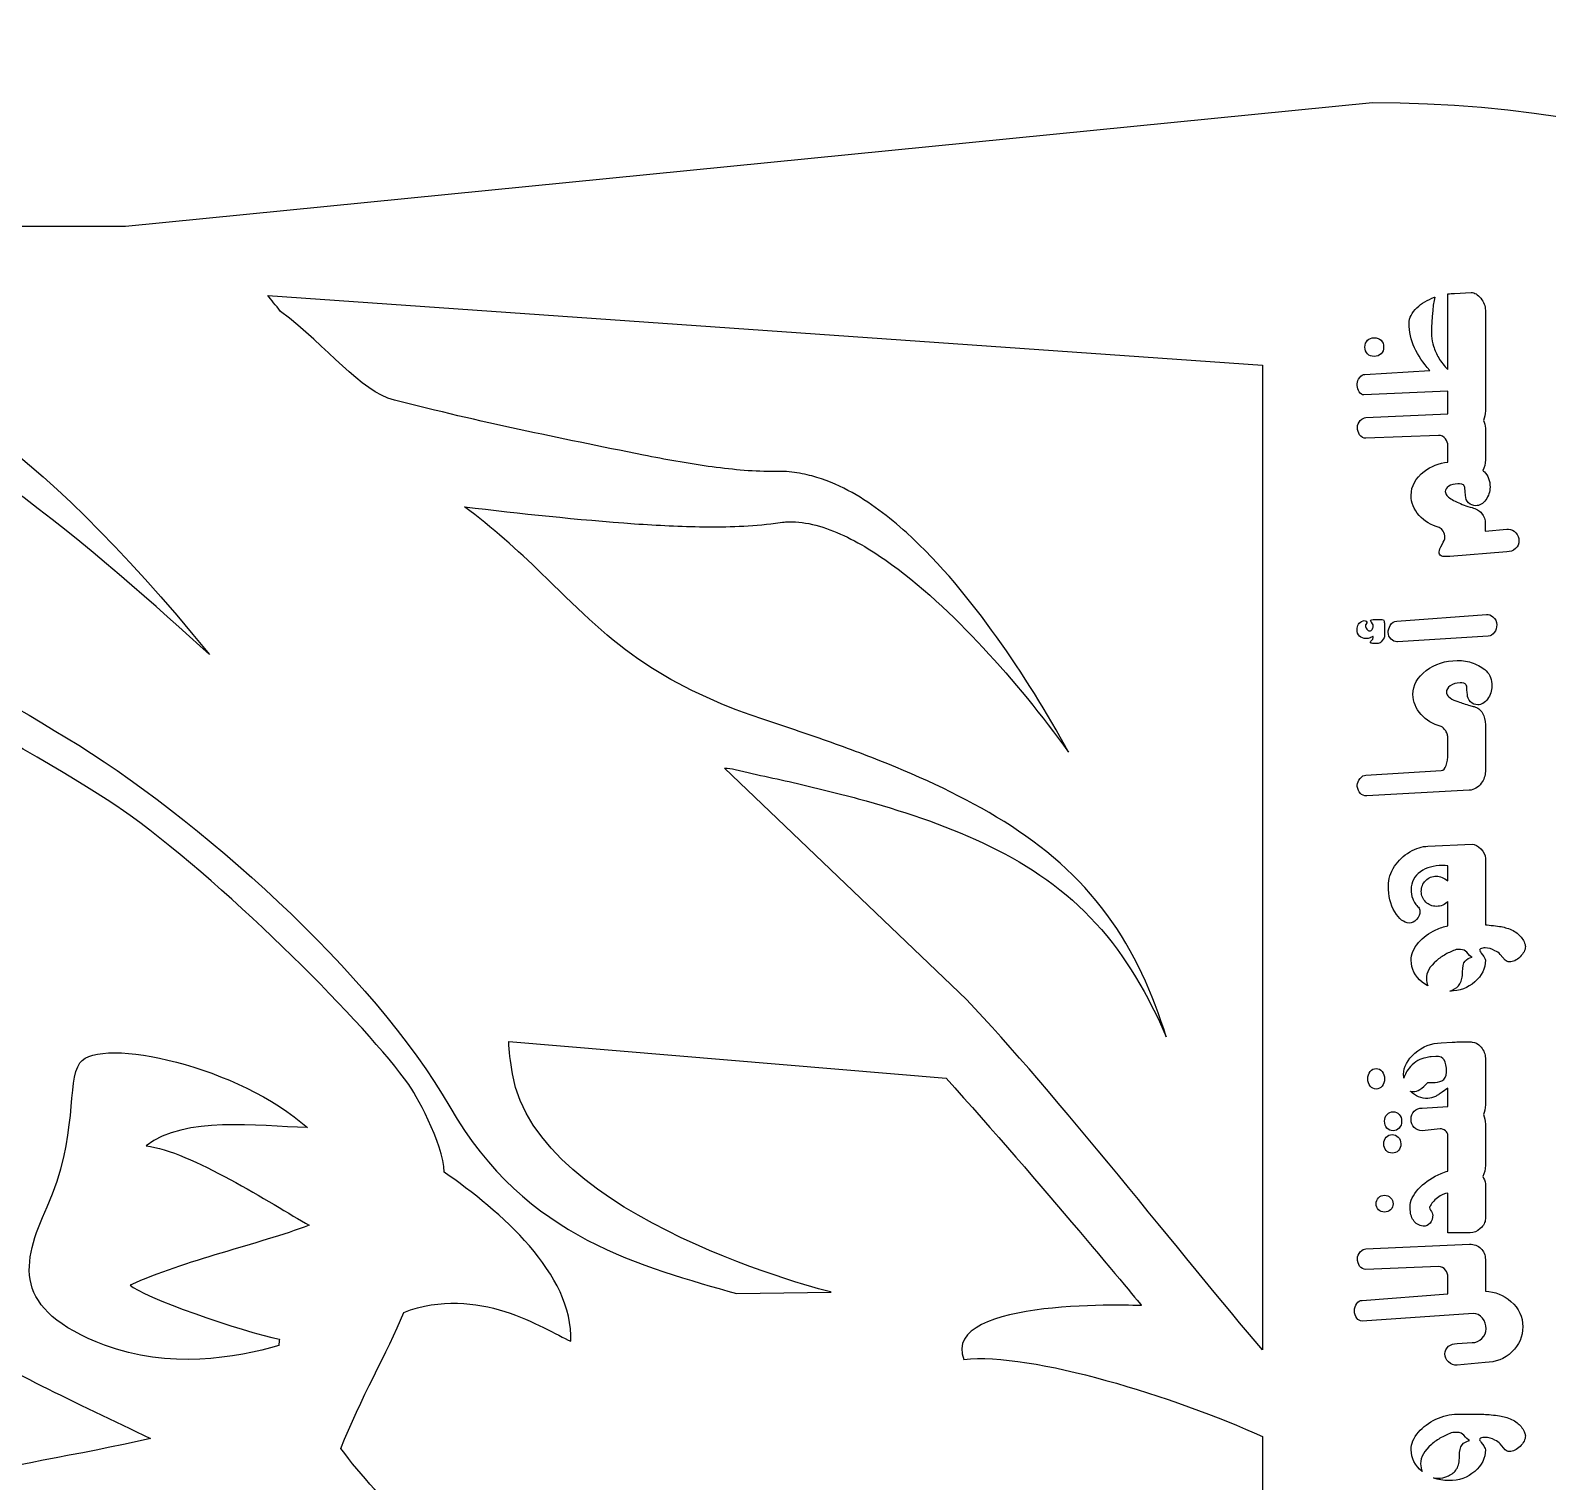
# Model space of a CAD drawing. Extents: x -11 to 3328, y 13 to 1701.
# Drawn here: x 1335 to 1662, y 1364.5 to 1677.2 of the extents above; entities that cross this region are included whole.
import ezdxf

# ---------------------------------------------------------------- set-up
doc = ezdxf.new("R2010")
doc.units = 0
doc.layers.add('H0107_Printing_Least_5', color=7, linetype='CONTINUOUS')

msp = doc.modelspace()

# ---------------------------------------------------------------- linework, layer by layer
at = {"layer": 'H0107_Printing_Least_5', "color": 1}
for points in [[(1624.245959, 1661.578458), (1624.245959, 1661.578458), (1355.476966, 1634.911459), (1080.814973, 1634.911459), (1090.869973, 1677.213458)], [(1386.167965, 1620.080459), (1600.54696, 1605.03846)], [(1640.460959, 1604.10246), (1640.460959, 1620.399459)], [(1641.896959, 1620.509459), (1645.511959, 1620.708459)], [(1648.548959, 1616.89446), (1648.548959, 1595.22346)], [(1636.929959, 1611.84446), (1636.929959, 1611.38146)], [(1600.54696, 1605.03846), (1600.54696, 1392.887465)], [(1622.602959, 1603.06246), (1636.565959, 1603.90446)], [(1620.951959, 1600.66946), (1620.951959, 1600.86746), (1620.951959, 1601.03346)], [(1622.818959, 1593.77146), (1640.460959, 1594.56846), (1640.460959, 1599.44846), (1622.374959, 1598.63946)], [(1638.412959, 1589.92546), (1622.818959, 1589.31446)], [(1648.548959, 1591.49346), (1648.548959, 1584.67746)], [(1640.460959, 1584.19046), (1640.460959, 1587.68046)], [(1496.808963, 1582.17446), (1495.618963, 1582.17646), (1494.663963, 1582.15846)], [(1643.468959, 1579.395461), (1642.991959, 1579.461461), (1642.579959, 1579.461461)], [(1495.577963, 1571.014461), (1497.063963, 1571.231461)], [(1648.532959, 1570.895461), (1648.532959, 1569.261461), (1653.187959, 1569.690461), (1653.368959, 1569.690461), (1653.533959, 1569.690461)], [(1653.187959, 1564.837461), (1640.857959, 1563.814461), (1640.428959, 1563.814461), (1639.998959, 1563.814461)], [(1622.189959, 1549.951461), (1622.437959, 1550.017461)], [(1624.731959, 1550.264461), (1626.332959, 1550.264461)], [(1629.436959, 1549.914461), (1648.763959, 1551.354461)], [(1623.014959, 1549.505461), (1622.816959, 1549.208461)], [(1624.252959, 1549.340461), (1623.988959, 1549.654461)], [(1626.827959, 1548.845461), (1626.827959, 1546.815461)], [(1623.844959, 1545.577461), (1624.140959, 1545.841461)], [(1625.408959, 1545.115461), (1624.285959, 1545.115461)], [(1624.384959, 1546.369461), (1624.384959, 1546.501461), (1624.318959, 1546.650461)], [(1649.176959, 1546.649461), (1629.633959, 1545.461461), (1629.501959, 1545.461461)], [(1643.885959, 1536.515462), (1643.460959, 1536.582462), (1643.102959, 1536.582462)], [(1644.670959, 1534.122462), (1644.636959, 1534.552462), (1644.571959, 1535.080462)], [(1648.548959, 1527.586462), (1648.548959, 1521.381462), (1648.548959, 1521.166462), (1648.548959, 1517.486462)], [(1640.460959, 1521.381462), (1640.460959, 1524.582462)], [(1536.715962, 1468.333463), (1484.547963, 1518.230462)], [(1622.816959, 1516.705462), (1639.008959, 1517.688462)], [(1620.951959, 1514.281462), (1620.951959, 1514.414462), (1620.951959, 1514.578462)], [(1645.082959, 1513.458462), (1623.014959, 1512.253462)], [(1636.176959, 1501.394462), (1645.710959, 1501.807462)], [(1648.548959, 1498.787463), (1648.548959, 1484.452463)], [(1640.460959, 1493.917463), (1640.460959, 1497.185463), (1639.881959, 1497.235463), (1639.319959, 1497.235463)], [(1640.460959, 1484.266463), (1640.460959, 1489.460463)], [(1643.171959, 1479.113463), (1642.772959, 1479.113463), (1642.281959, 1479.113463)], [(1652.791959, 1476.834463), (1651.751959, 1478.072463)], [(1438.053964, 1459.317464), (1532.334962, 1451.420464)], [(1639.017959, 1459.009464), (1641.413959, 1459.191464)], [(1643.809959, 1459.273464), (1644.057959, 1459.273464), (1644.289959, 1459.273464), (1644.470959, 1459.273464), (1645.098959, 1459.273464)], [(1637.849959, 1456.112464), (1636.885959, 1456.042464)], [(1648.548959, 1455.758464), (1648.548959, 1445.657464)], [(1634.935959, 1444.980464), (1640.460959, 1445.314464), (1640.460959, 1449.272464), (1639.270959, 1448.429464)], [(1636.171959, 1450.498464), (1636.707959, 1450.462464), (1637.170959, 1450.462464)], [(1638.806959, 1440.490464), (1634.936959, 1440.094464)], [(1640.460959, 1431.397464), (1640.460959, 1439.071464)], [(1648.548959, 1441.530464), (1648.548959, 1432.650464)], [(1645.297959, 1418.093465), (1640.460959, 1418.093465), (1640.460959, 1426.610464)], [(1648.548959, 1428.640464), (1648.548959, 1421.130464)], [(1632.340959, 1423.441464), (1632.340959, 1424.134464)], [(1622.818959, 1414.643465), (1645.099959, 1415.650465)], [(1638.412959, 1410.797465), (1622.818959, 1410.187465)], [(1648.548959, 1412.366465), (1648.548959, 1405.549465)], [(1621.991959, 1403.536465), (1640.460959, 1404.948465), (1640.460959, 1408.553465)], [(1487.187963, 1404.979465), (1507.577962, 1405.314465)], [(1645.890959, 1400.711465), (1621.990959, 1399.082465)], [(1642.441959, 1394.226465), (1645.693959, 1394.424465)], [(1648.532959, 1390.149465), (1642.441959, 1389.555465)], [(1642.451959, 1379.010466), (1647.004959, 1379.010466)], [(1600.54696, 1374.192466), (1600.54696, 1336.535467)], [(1642.462959, 1375.067466), (1642.033959, 1375.067466), (1641.508959, 1375.067466)], [(1652.791959, 1371.352466), (1651.751959, 1372.589466)]]:
    msp.add_lwpolyline(points, dxfattribs=at)
for points in [[(1647.558959, 1619.47846)], [(1624.599959, 1606.94146)], [(1623.984959, 1546.435461)], [(1649.027959, 1533.116462)], [(1639.992959, 1478.106463)], [(1625.011959, 1449.073464)], [(1628.659959, 1440.094464)], [(1359.944966, 1436.823464)], [(1628.478959, 1435.257464)], [(1626.827959, 1422.549464)], [(1638.239959, 1425.661464)], [(1360.863966, 1373.801466)], [(1640.572959, 1365.709466)]]:
    msp.add_lwpolyline(points, close=True, dxfattribs=at)
for points in [[(1840.169954, 1445.653464), (1840.169954, 1573.248461), (1751.840956, 1661.578458), (1624.245959, 1661.578458)], [(1220.824969, 1594.82346), (1263.907968, 1608.09246), (1297.171968, 1636.614459), (1373.563966, 1542.716461)], [(1388.914965, 1616.62546), (1387.816965, 1617.99846), (1386.897965, 1619.16046), (1386.167965, 1620.080459)], [(1633.795959, 1617.43946), (1634.788959, 1618.38546), (1636.047959, 1619.13446), (1637.573959, 1619.68446)], [(1637.647959, 1619.70746), (1637.168959, 1618.27646), (1636.929959, 1612.76646), (1636.929959, 1611.84446)], [(1637.573959, 1619.68446), (1637.598959, 1619.69346), (1637.622959, 1619.69946), (1637.647959, 1619.70746)], [(1640.460959, 1620.399459), (1640.948959, 1620.464459), (1641.429959, 1620.509459), (1641.896959, 1620.509459)], [(1645.511959, 1620.708459), (1646.216959, 1620.708459), (1646.898959, 1620.297459), (1647.558959, 1619.47846)], [(1647.558959, 1619.47846), (1648.218959, 1618.65846), (1648.548959, 1617.79746), (1648.548959, 1616.89446)], [(1413.423965, 1597.52346), (1405.972965, 1599.43446), (1399.209965, 1608.90446), (1388.914965, 1616.62546)], [(1632.125959, 1614.05646), (1632.125959, 1615.25546), (1632.682959, 1616.38346), (1633.795959, 1617.43946)], [(1633.281959, 1608.80646), (1632.511959, 1610.53446), (1632.125959, 1612.28446), (1632.125959, 1614.05646)], [(1622.602959, 1608.97246), (1622.602959, 1609.55546), (1622.783959, 1610.03946), (1623.146959, 1610.42446)], [(1623.155959, 1607.49546), (1622.786959, 1607.86346), (1622.602959, 1608.35646), (1622.602959, 1608.97246)], [(1623.146959, 1610.42446), (1623.542959, 1610.79846), (1624.027959, 1610.98546), (1624.599959, 1610.98546)], [(1624.599959, 1610.98546), (1625.204959, 1610.98546), (1625.694959, 1610.79846), (1626.067959, 1610.42446)], [(1626.067959, 1610.42446), (1626.442959, 1610.05046), (1626.629959, 1609.56646), (1626.629959, 1608.97246)], [(1626.629959, 1608.97246), (1626.629959, 1608.37746), (1626.442959, 1607.89146), (1626.067959, 1607.51146)], [(1636.929959, 1611.38146), (1637.006959, 1610.61146), (1637.157959, 1609.86846), (1637.380959, 1609.15446)], [(1637.380959, 1609.15446), (1637.648959, 1608.26246), (1638.016959, 1607.42646), (1638.485959, 1606.64546)], [(1624.599959, 1606.94146), (1624.005959, 1606.94146), (1623.524959, 1607.12646), (1623.155959, 1607.49546)], [(1626.067959, 1607.51146), (1625.694959, 1607.13146), (1625.204959, 1606.94146), (1624.599959, 1606.94146)], [(1636.565959, 1603.90446), (1635.113959, 1605.57746), (1634.018959, 1607.21146), (1633.281959, 1608.80646)], [(1638.485959, 1606.64546), (1639.021959, 1605.72046), (1639.679959, 1604.87346), (1640.460959, 1604.10246)], [(1620.951959, 1601.03346), (1620.951959, 1601.50646), (1621.122959, 1601.96246), (1621.463959, 1602.40346)], [(1621.463959, 1602.40346), (1621.804959, 1602.84346), (1622.184959, 1603.06246), (1622.602959, 1603.06246)], [(1373.563966, 1542.716461), (1351.672966, 1562.471461), (1311.331967, 1599.27046), (1281.667968, 1601.79346)], [(1621.373959, 1599.29946), (1621.092959, 1599.74046), (1620.951959, 1600.19746), (1620.951959, 1600.66946)], [(1622.374959, 1598.63946), (1621.988959, 1598.63946), (1621.655959, 1598.86046), (1621.373959, 1599.29946)], [(1467.114963, 1585.67446), (1448.429964, 1589.44046), (1432.240964, 1592.72646), (1413.423965, 1597.52346)], [(1620.985959, 1591.70746), (1620.985959, 1592.19246), (1621.185959, 1592.65746), (1621.587959, 1593.10346)], [(1621.587959, 1593.10346), (1621.989959, 1593.54846), (1622.399959, 1593.77146), (1622.818959, 1593.77146)], [(1648.548959, 1595.22346), (1648.548959, 1594.44346), (1648.402959, 1593.74946), (1648.124959, 1593.13346)], [(1648.124959, 1593.13346), (1648.397959, 1592.65646), (1648.548959, 1592.11446), (1648.548959, 1591.49346)], [(1621.447959, 1590.05746), (1621.139959, 1590.47546), (1620.985959, 1591.02546), (1620.985959, 1591.70746)], [(1622.818959, 1589.31446), (1622.257959, 1589.31446), (1621.799959, 1589.56246), (1621.447959, 1590.05746)], [(1639.982959, 1589.18246), (1639.607959, 1589.67846), (1639.084959, 1589.92546), (1638.412959, 1589.92546)], [(1640.460959, 1587.68046), (1640.460959, 1588.26446), (1640.301959, 1588.76446), (1639.982959, 1589.18246)], [(1481.075963, 1583.25746), (1476.443963, 1583.90846), (1471.781963, 1584.74546), (1467.114963, 1585.67446)], [(1494.663963, 1582.15846), (1490.328963, 1582.12546), (1485.691963, 1582.61346), (1481.075963, 1583.25746)], [(1635.382959, 1582.15946), (1636.860959, 1583.27646), (1638.555959, 1583.94946), (1640.460959, 1584.19046)], [(1648.548959, 1584.67746), (1648.548959, 1583.78846), (1648.359959, 1583.01146), (1647.997959, 1582.33546)], [(1499.076963, 1582.01346), (1498.335963, 1582.10046), (1497.574963, 1582.14646), (1496.808963, 1582.17446)], [(1503.411962, 1581.18646), (1502.017962, 1581.55646), (1500.572962, 1581.84746), (1499.076963, 1582.01346)], [(1511.162962, 1578.083461), (1508.777962, 1579.343461), (1506.204962, 1580.43346), (1503.411962, 1581.18646)], [(1632.555959, 1577.001461), (1632.555959, 1579.015461), (1633.497959, 1580.73446), (1635.382959, 1582.15946)], [(1642.579959, 1579.461461), (1641.790959, 1579.461461), (1641.149959, 1579.299461), (1640.656959, 1578.974461)], [(1647.997959, 1582.33546), (1648.110959, 1582.24646), (1648.225959, 1582.16346), (1648.335959, 1582.06946)], [(1648.335959, 1582.06946), (1648.719959, 1581.68346), (1649.019959, 1581.21046), (1649.234959, 1580.64946)], [(1649.234959, 1580.64946), (1649.448959, 1580.08846), (1649.556959, 1579.472461), (1649.556959, 1578.801461)], [(1523.796962, 1568.979461), (1520.027962, 1572.367461), (1515.937962, 1575.546461), (1511.162962, 1578.083461)], [(1634.284959, 1572.694461), (1633.131959, 1574.003461), (1632.555959, 1575.439461), (1632.555959, 1577.001461)], [(1640.656959, 1578.974461), (1640.163959, 1578.650461), (1639.916959, 1578.262461), (1639.916959, 1577.810461)], [(1639.916959, 1577.810461), (1639.916959, 1577.535461), (1640.031959, 1577.266461), (1640.262959, 1577.001461)], [(1640.262959, 1577.001461), (1640.635959, 1576.540461), (1641.366959, 1576.050461), (1642.453959, 1575.533461)], [(1644.010959, 1579.015461), (1643.911959, 1579.268461), (1643.730959, 1579.395461), (1643.468959, 1579.395461)], [(1644.174959, 1578.058461), (1644.120959, 1578.564461), (1644.065959, 1578.883461), (1644.010959, 1579.015461)], [(1644.273959, 1577.001461), (1644.207959, 1577.365461), (1644.174959, 1577.717461), (1644.174959, 1578.058461)], [(1644.933959, 1575.425461), (1644.494959, 1575.860461), (1644.273959, 1576.386461), (1644.273959, 1577.001461)], [(1649.556959, 1578.801461), (1649.556959, 1577.799461), (1649.250959, 1576.878461), (1648.639959, 1576.036461)], [(1445.085964, 1560.267461), (1440.034964, 1565.197461), (1434.473964, 1570.084461), (1428.540964, 1574.540461)], [(1428.540964, 1574.540461), (1440.647964, 1573.094461), (1452.831964, 1571.775461), (1465.163963, 1570.896461)], [(1642.453959, 1575.533461), (1643.364959, 1575.104461), (1644.447959, 1574.713461), (1645.698959, 1574.361461)], [(1646.501959, 1574.774461), (1645.896959, 1574.774461), (1645.374959, 1574.990461), (1644.933959, 1575.425461)], [(1645.698959, 1574.361461), (1646.533959, 1574.163461), (1647.214959, 1573.758461), (1647.741959, 1573.147461)], [(1648.639959, 1576.036461), (1648.028959, 1575.194461), (1647.316959, 1574.774461), (1646.501959, 1574.774461)], [(1647.741959, 1573.147461), (1648.268959, 1572.537461), (1648.532959, 1571.786461), (1648.532959, 1570.895461)], [(1465.163963, 1570.896461), (1470.111963, 1570.559461), (1475.080963, 1570.304461), (1480.120963, 1570.245461)], [(1480.120963, 1570.245461), (1485.165963, 1570.207461), (1490.252963, 1570.288461), (1495.577963, 1571.014461)], [(1497.063963, 1571.231461), (1497.513963, 1571.274461), (1497.967963, 1571.307461), (1498.427963, 1571.318461)], [(1498.427963, 1571.318461), (1499.356963, 1571.341461), (1500.316962, 1571.282461), (1501.292962, 1571.157461)], [(1501.292962, 1571.157461), (1503.247962, 1570.901461), (1505.269962, 1570.358461), (1507.291962, 1569.609461)], [(1638.598959, 1570.070461), (1636.842959, 1570.575461), (1635.404959, 1571.450461), (1634.284959, 1572.694461)], [(1639.463959, 1569.301461), (1639.216959, 1569.703461), (1638.928959, 1569.959461), (1638.598959, 1570.070461)], [(1653.533959, 1569.690461), (1654.160959, 1569.690461), (1654.694959, 1569.446461), (1655.134959, 1568.957461)], [(1256.609969, 1568.249461), (1279.154968, 1562.131461), (1314.736967, 1541.685461), (1342.761966, 1524.777462)], [(1507.291962, 1569.609461), (1511.341962, 1568.098461), (1515.334962, 1565.797461), (1519.144962, 1563.157461)], [(1543.221961, 1546.503461), (1537.507962, 1554.459461), (1531.282962, 1562.156461), (1523.796962, 1568.979461)], [(1638.596959, 1564.837461), (1638.596959, 1565.178461), (1638.802959, 1565.704461), (1639.215959, 1566.413461)], [(1639.215959, 1566.413461), (1639.627959, 1567.123461), (1639.833959, 1567.610461), (1639.833959, 1567.874461)], [(1639.833959, 1567.874461), (1639.833959, 1568.425461), (1639.710959, 1568.900461), (1639.463959, 1569.301461)], [(1655.794959, 1567.255461), (1655.794959, 1566.564461), (1655.541959, 1565.989461), (1655.035959, 1565.528461)], [(1655.134959, 1568.957461), (1655.574959, 1568.470461), (1655.794959, 1567.902461), (1655.794959, 1567.255461)], [(1519.144962, 1563.157461), (1526.783962, 1557.816461), (1533.784962, 1551.177461), (1540.336961, 1544.146461)], [(1638.991959, 1563.978461), (1638.728959, 1564.132461), (1638.596959, 1564.419461), (1638.596959, 1564.837461)], [(1639.998959, 1563.814461), (1639.515959, 1563.814461), (1639.179959, 1563.869461), (1638.991959, 1563.978461)], [(1655.035959, 1565.528461), (1654.529959, 1565.067461), (1653.913959, 1564.837461), (1653.187959, 1564.837461)], [(1465.914963, 1541.787461), (1458.566964, 1546.840461), (1452.259964, 1553.297461), (1445.085964, 1560.267461)], [(1356.502966, 1508.033462), (1342.689966, 1518.142462), (1283.505968, 1550.327461), (1283.505968, 1550.327461)], [(1622.437959, 1550.017461), (1622.602959, 1550.017461), (1622.739959, 1549.970461), (1622.849959, 1549.877461)], [(1623.791959, 1549.951461), (1623.791959, 1550.072461), (1623.878959, 1550.149461), (1624.054959, 1550.182461)], [(1624.054959, 1550.182461), (1624.252959, 1550.237461), (1624.478959, 1550.264461), (1624.731959, 1550.264461)], [(1626.332959, 1550.264461), (1626.519959, 1550.264461), (1626.648959, 1550.141461), (1626.720959, 1549.894461)], [(1648.763959, 1551.354461), (1649.269959, 1551.354461), (1649.742959, 1551.182461), (1650.183959, 1550.842461)], [(1650.183959, 1550.842461), (1650.721959, 1550.423461), (1650.991959, 1549.846461), (1650.991959, 1549.108461)], [(1620.885959, 1548.069461), (1620.885959, 1548.532461), (1620.990959, 1548.922461), (1621.199959, 1549.241461)], [(1621.435959, 1546.675461), (1621.068959, 1547.032461), (1620.885959, 1547.497461), (1620.885959, 1548.069461)], [(1621.199959, 1549.241461), (1621.408959, 1549.560461), (1621.738959, 1549.797461), (1622.189959, 1549.951461)], [(1622.816959, 1549.208461), (1622.761959, 1549.131461), (1622.723959, 1549.043461), (1622.701959, 1548.944461)], [(1622.701959, 1548.944461), (1622.701959, 1548.658461), (1622.794959, 1548.405461), (1622.982959, 1548.185461)], [(1622.849959, 1549.877461), (1622.960959, 1549.783461), (1623.014959, 1549.659461), (1623.014959, 1549.505461)], [(1622.982959, 1548.185461), (1623.146959, 1547.943461), (1623.361959, 1547.822461), (1623.625959, 1547.822461)], [(1623.625959, 1547.822461), (1623.823959, 1547.822461), (1623.999959, 1547.921461), (1624.153959, 1548.119461)], [(1623.988959, 1549.654461), (1623.856959, 1549.786461), (1623.791959, 1549.885461), (1623.791959, 1549.951461)], [(1624.153959, 1548.119461), (1624.307959, 1548.284461), (1624.384959, 1548.526461), (1624.384959, 1548.845461)], [(1624.384959, 1548.845461), (1624.384959, 1549.032461), (1624.340959, 1549.197461), (1624.252959, 1549.340461)], [(1626.827959, 1546.815461), (1626.827959, 1546.463461), (1626.665959, 1546.092461), (1626.340959, 1545.700461)], [(1626.720959, 1549.894461), (1626.792959, 1549.645461), (1626.827959, 1549.297461), (1626.827959, 1548.845461)], [(1627.603959, 1547.457461), (1627.603959, 1547.973461), (1627.757959, 1548.485461), (1628.065959, 1548.991461)], [(1628.222959, 1546.047461), (1627.809959, 1546.437461), (1627.603959, 1546.907461), (1627.603959, 1547.457461)], [(1628.065959, 1548.991461), (1628.417959, 1549.606461), (1628.874959, 1549.914461), (1629.436959, 1549.914461)], [(1650.471959, 1547.467461), (1650.125959, 1546.976461), (1649.693959, 1546.704461), (1649.176959, 1546.649461)], [(1650.991959, 1549.108461), (1650.991959, 1548.503461), (1650.818959, 1547.956461), (1650.471959, 1547.467461)], [(1540.336961, 1544.146461), (1546.877961, 1537.076462), (1553.025961, 1529.569462), (1558.683961, 1521.675462)], [(1558.683961, 1521.675462), (1554.077961, 1530.238462), (1548.905961, 1538.516462), (1543.221961, 1546.503461)], [(1622.868959, 1546.138461), (1622.279959, 1546.138461), (1621.801959, 1546.317461), (1621.435959, 1546.675461)], [(1623.718959, 1546.303461), (1623.451959, 1546.193461), (1623.168959, 1546.138461), (1622.868959, 1546.138461)], [(1623.984959, 1546.435461), (1623.840959, 1546.358461), (1623.751959, 1546.314461), (1623.718959, 1546.303461)], [(1623.757959, 1545.362461), (1623.757959, 1545.439461), (1623.786959, 1545.511461), (1623.844959, 1545.577461)], [(1623.930959, 1545.172461), (1623.837959, 1545.211461), (1623.779959, 1545.275461), (1623.757959, 1545.362461)], [(1624.285959, 1545.115461), (1624.143959, 1545.115461), (1624.024959, 1545.134461), (1623.930959, 1545.172461)], [(1624.318959, 1546.650461), (1624.240959, 1546.584461), (1624.129959, 1546.512461), (1623.984959, 1546.435461)], [(1624.140959, 1545.841461), (1624.303959, 1545.918461), (1624.384959, 1546.094461), (1624.384959, 1546.369461)], [(1626.340959, 1545.700461), (1626.016959, 1545.310461), (1625.705959, 1545.115461), (1625.408959, 1545.115461)], [(1629.501959, 1545.461461), (1629.061959, 1545.461461), (1628.634959, 1545.657461), (1628.222959, 1546.047461)], [(1490.338963, 1529.605462), (1481.519963, 1532.751462), (1473.206963, 1536.678462), (1465.914963, 1541.787461)], [(1635.790959, 1539.264462), (1637.682959, 1540.699461), (1639.899959, 1541.418461), (1642.441959, 1541.418461)], [(1642.441959, 1541.418461), (1643.112959, 1541.418461), (1643.723959, 1541.374461), (1644.273959, 1541.286461)], [(1644.273959, 1541.286461), (1644.824959, 1541.198461), (1645.374959, 1541.049461), (1645.924959, 1540.840461)], [(1645.924959, 1540.840461), (1646.969959, 1540.454461), (1647.905959, 1539.905462), (1648.730959, 1539.190462)], [(1632.950959, 1534.122462), (1632.950959, 1536.114462), (1633.897959, 1537.828462), (1635.790959, 1539.264462)], [(1648.730959, 1539.190462), (1649.137959, 1538.771462), (1649.442959, 1538.295462), (1649.646959, 1537.762462)], [(1649.646959, 1537.762462), (1649.849959, 1537.228462), (1649.951959, 1536.609462), (1649.951959, 1535.905462)], [(1634.687959, 1529.814462), (1633.530959, 1531.091462), (1632.950959, 1532.527462), (1632.950959, 1534.122462)], [(1640.985959, 1535.971462), (1640.426959, 1535.564462), (1640.147959, 1535.101462), (1640.147959, 1534.585462)], [(1640.147959, 1534.585462), (1640.147959, 1534.320462), (1640.246959, 1534.062462), (1640.445959, 1533.808462)], [(1640.445959, 1533.808462), (1640.709959, 1533.490462), (1641.156959, 1533.187462), (1641.784959, 1532.901462)], [(1643.102959, 1536.582462), (1642.249959, 1536.582462), (1641.544959, 1536.378462), (1640.985959, 1535.971462)], [(1644.440959, 1536.103462), (1644.342959, 1536.378462), (1644.157959, 1536.515462), (1643.885959, 1536.515462)], [(1644.563959, 1535.591462), (1644.557959, 1535.778462), (1644.516959, 1535.949462), (1644.440959, 1536.103462)], [(1644.571959, 1535.080462), (1644.571959, 1535.234462), (1644.568959, 1535.404462), (1644.563959, 1535.591462)], [(1645.338959, 1532.546462), (1644.892959, 1532.991462), (1644.670959, 1533.517462), (1644.670959, 1534.122462)], [(1649.951959, 1535.905462), (1649.951959, 1534.870462), (1649.643959, 1533.941462), (1649.027959, 1533.116462)], [(1641.784959, 1532.901462), (1642.016959, 1532.791462), (1642.297959, 1532.675462), (1642.628959, 1532.554462)], [(1642.628959, 1532.554462), (1643.047959, 1532.400462), (1643.449959, 1532.263462), (1643.835959, 1532.141462)], [(1643.835959, 1532.141462), (1644.364959, 1531.977462), (1644.808959, 1531.845462), (1645.166959, 1531.745462)], [(1645.166959, 1531.745462), (1645.525959, 1531.647462), (1645.842959, 1531.558462), (1646.117959, 1531.482462)], [(1646.914959, 1531.878462), (1646.309959, 1531.878462), (1645.784959, 1532.101462), (1645.338959, 1532.546462)], [(1646.117959, 1531.482462), (1646.889959, 1531.283462), (1647.495959, 1530.810462), (1647.937959, 1530.062462)], [(1649.027959, 1533.116462), (1648.411959, 1532.291462), (1647.707959, 1531.878462), (1646.914959, 1531.878462)], [(1504.131962, 1524.956462), (1499.510963, 1526.587462), (1494.658963, 1528.073462), (1490.338963, 1529.605462)], [(1639.021959, 1527.174462), (1637.257959, 1527.702462), (1635.812959, 1528.582462), (1634.687959, 1529.814462)], [(1640.014959, 1526.233462), (1639.694959, 1526.750462), (1639.364959, 1527.063462), (1639.021959, 1527.174462)], [(1647.937959, 1530.062462), (1648.344959, 1529.369462), (1648.548959, 1528.544462), (1648.548959, 1527.586462)], [(1342.761966, 1524.777462), (1370.775966, 1507.870462), (1408.931965, 1473.893463), (1425.358964, 1445.236464)], [(1518.020962, 1519.816462), (1513.424962, 1521.644462), (1508.788962, 1523.337462), (1504.131962, 1524.956462)], [(1640.362959, 1525.432462), (1640.295959, 1525.691462), (1640.180959, 1525.958462), (1640.014959, 1526.233462)], [(1640.460959, 1524.582462), (1640.460959, 1524.890462), (1640.428959, 1525.173462), (1640.362959, 1525.432462)], [(1640.127959, 1518.826462), (1640.349959, 1519.474462), (1640.460959, 1520.325462), (1640.460959, 1521.381462)], [(1484.547963, 1518.230462), (1485.308963, 1518.200462), (1486.079963, 1518.105462), (1486.866963, 1517.914462)], [(1486.866963, 1517.914462), (1491.870963, 1516.716462), (1496.451963, 1515.835462), (1501.154962, 1514.707462)], [(1544.819961, 1506.700462), (1536.317962, 1512.011462), (1527.217962, 1516.160462), (1518.020962, 1519.816462)], [(1639.008959, 1517.688462), (1639.486959, 1517.688462), (1639.859959, 1518.067462), (1640.127959, 1518.826462)], [(1648.548959, 1517.486462), (1648.548959, 1516.594462), (1648.250959, 1515.752462), (1647.653959, 1514.960462)], [(1501.154962, 1514.707462), (1505.836962, 1513.610462), (1510.483962, 1512.445462), (1515.089962, 1511.150462)], [(1620.951959, 1514.578462), (1620.951959, 1515.073462), (1621.147959, 1515.551462), (1621.537959, 1516.012462)], [(1621.605959, 1512.789462), (1621.270959, 1513.147462), (1621.052959, 1513.644462), (1620.951959, 1514.281462)], [(1621.537959, 1516.012462), (1621.928959, 1516.474462), (1622.355959, 1516.705462), (1622.816959, 1516.705462)], [(1647.653959, 1514.960462), (1646.989959, 1514.057462), (1646.132959, 1513.557462), (1645.082959, 1513.458462)], [(1515.089962, 1511.150462), (1524.296962, 1508.564462), (1533.345962, 1505.523462), (1541.842961, 1501.374462)], [(1623.014959, 1512.253462), (1622.411959, 1512.253462), (1621.941959, 1512.432462), (1621.605959, 1512.789462)], [(1416.529965, 1450.036464), (1407.491965, 1462.682463), (1378.624966, 1491.845463), (1356.502966, 1508.033462)], [(1566.976961, 1486.693463), (1561.099961, 1494.743463), (1553.301961, 1501.408462), (1544.819961, 1506.700462)], [(1541.842961, 1501.374462), (1550.329961, 1497.235463), (1558.213961, 1491.827463), (1564.622961, 1484.760463)], [(1632.262959, 1500.189462), (1632.923959, 1500.574462), (1633.583959, 1500.871462), (1634.244959, 1501.081462)], [(1634.244959, 1501.081462), (1634.905959, 1501.289462), (1635.550959, 1501.394462), (1636.176959, 1501.394462)], [(1645.710959, 1501.807462), (1646.303959, 1501.807462), (1646.926959, 1501.479462), (1647.575959, 1500.824462)], [(1628.991959, 1497.086463), (1629.817959, 1498.319463), (1630.907959, 1499.353463), (1632.262959, 1500.189462)], [(1647.575959, 1500.824462), (1648.224959, 1500.170462), (1648.548959, 1499.491463), (1648.548959, 1498.787463)], [(1627.635959, 1492.877463), (1627.635959, 1494.297463), (1628.087959, 1495.700463), (1628.991959, 1497.086463)], [(1634.572959, 1495.914463), (1633.217959, 1494.957463), (1632.538959, 1493.676463), (1632.538959, 1492.068463)], [(1639.319959, 1497.235463), (1637.423959, 1497.235463), (1635.841959, 1496.794463), (1634.572959, 1495.914463)], [(1635.685959, 1493.992463), (1636.319959, 1494.625463), (1637.089959, 1494.941463), (1637.994959, 1494.941463)], [(1637.994959, 1494.941463), (1638.359959, 1494.941463), (1638.761959, 1494.852463), (1639.202959, 1494.677463)], [(1639.202959, 1494.677463), (1639.622959, 1494.489463), (1640.041959, 1494.236463), (1640.460959, 1493.917463)], [(1629.039959, 1487.249463), (1628.103959, 1488.855463), (1627.635959, 1490.732463), (1627.635959, 1492.877463)], [(1632.538959, 1492.068463), (1632.538959, 1491.376463), (1632.654959, 1490.715463), (1632.888959, 1490.088463)], [(1634.733959, 1491.656463), (1634.733959, 1492.580463), (1635.051959, 1493.359463), (1635.685959, 1493.992463)], [(1635.693959, 1489.378463), (1635.053959, 1490.006463), (1634.733959, 1490.765463), (1634.733959, 1491.656463)], [(1632.888959, 1490.088463), (1633.032959, 1489.714463), (1633.209959, 1489.373463), (1633.421959, 1489.065463)], [(1633.421959, 1489.065463), (1633.632959, 1488.756463), (1633.875959, 1488.481463), (1634.153959, 1488.240463)], [(1634.153959, 1488.240463), (1634.264959, 1488.107463), (1634.342959, 1487.973463), (1634.386959, 1487.835463)], [(1637.994959, 1488.438463), (1637.101959, 1488.438463), (1636.333959, 1488.752463), (1635.693959, 1489.378463)], [(1639.368959, 1488.701463), (1638.926959, 1488.525463), (1638.469959, 1488.438463), (1637.994959, 1488.438463)], [(1640.460959, 1489.460463), (1640.185959, 1489.175463), (1639.821959, 1488.922463), (1639.368959, 1488.701463)], [(1564.622961, 1484.760463), (1571.066961, 1477.734463), (1575.933961, 1469.219463), (1579.773961, 1460.288463)], [(1579.773961, 1460.288463), (1576.882961, 1469.558463), (1572.910961, 1478.673463), (1566.976961, 1486.693463)], [(1632.125959, 1484.807463), (1630.970959, 1484.906463), (1629.941959, 1485.719463), (1629.039959, 1487.249463)], [(1633.721959, 1485.616463), (1633.234959, 1485.076463), (1632.701959, 1484.807463), (1632.125959, 1484.807463)], [(1634.453959, 1487.332463), (1634.453959, 1486.726463), (1634.209959, 1486.154463), (1633.721959, 1485.616463)], [(1634.386959, 1487.835463), (1634.430959, 1487.697463), (1634.453959, 1487.530463), (1634.453959, 1487.332463)], [(1634.122959, 1480.623463), (1635.089959, 1481.743463), (1636.349959, 1482.668463), (1637.899959, 1483.398463)], [(1637.899959, 1483.398463), (1638.763959, 1483.805463), (1639.616959, 1484.086463), (1640.460959, 1484.266463)], [(1648.548959, 1484.452463), (1648.553959, 1484.452463), (1648.558959, 1484.452463), (1648.563959, 1484.451463)], [(1648.563959, 1484.451463), (1649.019959, 1484.424463), (1649.604959, 1484.372463), (1650.319959, 1484.295463)], [(1650.319959, 1484.295463), (1651.507959, 1484.174463), (1652.463959, 1483.992463), (1653.189959, 1483.751463)], [(1653.189959, 1483.751463), (1654.146959, 1483.464463), (1654.960959, 1483.029463), (1655.631959, 1482.446463)], [(1655.631959, 1482.446463), (1656.224959, 1481.918463), (1656.686959, 1481.275463), (1657.015959, 1480.515463)], [(1632.555959, 1476.819463), (1632.555959, 1478.114463), (1633.077959, 1479.382463), (1634.122959, 1480.623463)], [(1639.992959, 1478.106463), (1639.265959, 1477.701463), (1638.604959, 1477.241463), (1638.011959, 1476.724463)], [(1642.281959, 1479.113463), (1641.483959, 1478.845463), (1640.719959, 1478.508463), (1639.992959, 1478.106463)], [(1644.524959, 1478.558463), (1644.217959, 1478.928463), (1643.765959, 1479.113463), (1643.171959, 1479.113463)], [(1645.691959, 1477.510463), (1645.363959, 1477.654463), (1644.974959, 1478.004463), (1644.524959, 1478.558463)], [(1647.508959, 1479.294463), (1647.377959, 1479.239463), (1647.310959, 1479.134463), (1647.310959, 1478.980463)], [(1647.310959, 1478.980463), (1647.310959, 1478.848463), (1647.517959, 1478.529463), (1647.929959, 1478.023463)], [(1648.499959, 1479.492463), (1648.136959, 1479.492463), (1647.806959, 1479.426463), (1647.508959, 1479.294463)], [(1650.562959, 1478.881463), (1649.913959, 1479.288463), (1649.225959, 1479.492463), (1648.499959, 1479.492463)], [(1651.751959, 1478.072463), (1651.464959, 1478.446463), (1651.068959, 1478.716463), (1650.562959, 1478.881463)], [(1657.165959, 1479.806463), (1657.165959, 1479.046463), (1656.785959, 1478.298463), (1656.026959, 1477.560463)], [(1657.015959, 1480.515463), (1657.060959, 1480.405463), (1657.096959, 1480.298463), (1657.123959, 1480.193463)], [(1657.123959, 1480.193463), (1657.150959, 1480.089463), (1657.165959, 1479.959463), (1657.165959, 1479.806463)], [(1634.948959, 1472.117463), (1633.353959, 1473.418463), (1632.555959, 1474.986463), (1632.555959, 1476.819463)], [(1638.011959, 1476.724463), (1636.555959, 1475.482463), (1635.828959, 1474.179463), (1635.828959, 1472.814463)], [(1643.626959, 1474.305463), (1643.626959, 1475.415463), (1643.809959, 1476.189463), (1644.173959, 1476.632463)], [(1644.173959, 1476.632463), (1644.538959, 1477.074463), (1645.044959, 1477.366463), (1645.691959, 1477.510463)], [(1648.548959, 1476.834463), (1648.548959, 1475.041463), (1647.784959, 1473.481463), (1646.254959, 1472.155463)], [(1647.929959, 1478.023463), (1648.342959, 1477.516463), (1648.548959, 1477.121463), (1648.548959, 1476.834463)], [(1653.764959, 1476.455463), (1653.379959, 1476.455463), (1653.054959, 1476.581463), (1652.791959, 1476.834463)], [(1656.026959, 1477.560463), (1655.266959, 1476.823463), (1654.512959, 1476.455463), (1653.764959, 1476.455463)], [(1636.161959, 1471.290463), (1635.738959, 1471.528463), (1635.333959, 1471.803463), (1634.948959, 1472.117463)], [(1635.828959, 1472.814463), (1635.828959, 1472.306463), (1635.954959, 1471.798463), (1636.161959, 1471.290463)], [(1646.254959, 1472.155463), (1644.775959, 1470.873463), (1642.984959, 1470.217463), (1640.888959, 1470.175463)], [(1641.407959, 1470.375463), (1642.126959, 1470.694463), (1642.681959, 1471.162463), (1643.072959, 1471.778463)], [(1643.072959, 1471.778463), (1643.278959, 1472.106463), (1643.421959, 1472.477463), (1643.503959, 1472.887463)], [(1643.503959, 1472.887463), (1643.585959, 1473.298463), (1643.626959, 1473.770463), (1643.626959, 1474.305463)], [(1600.54696, 1392.887465), (1583.94596, 1412.125465), (1555.532961, 1448.770464), (1536.715962, 1468.333463)], [(1640.888959, 1470.175463), (1641.061959, 1470.233463), (1641.234959, 1470.299463), (1641.407959, 1470.375463)], [(1345.661966, 1454.724464), (1350.007966, 1460.688463), (1380.442965, 1453.764464), (1394.663965, 1440.750464)], [(1438.885964, 1452.319464), (1438.426964, 1455.028464), (1438.165964, 1457.331464), (1438.053964, 1459.317464)], [(1633.366959, 1456.798464), (1635.040959, 1458.272464), (1636.925959, 1459.009464), (1639.017959, 1459.009464)], [(1641.413959, 1459.191464), (1641.777959, 1459.191464), (1642.245959, 1459.205464), (1642.818959, 1459.232464)], [(1642.818959, 1459.232464), (1643.391959, 1459.260464), (1643.721959, 1459.273464), (1643.809959, 1459.273464)], [(1645.098959, 1459.273464), (1645.373959, 1459.240464), (1645.577959, 1459.218464), (1645.710959, 1459.208464)], [(1645.710959, 1459.208464), (1646.347959, 1459.208464), (1646.980959, 1458.833464), (1647.608959, 1458.085464)], [(1630.921959, 1452.275464), (1630.921959, 1453.870464), (1631.735959, 1455.378464), (1633.366959, 1456.798464)], [(1635.743959, 1455.792464), (1634.531959, 1455.626464), (1633.426959, 1454.999464), (1632.427959, 1453.910464)], [(1636.885959, 1456.042464), (1636.505959, 1455.993464), (1636.124959, 1455.911464), (1635.743959, 1455.792464)], [(1639.686959, 1455.349464), (1639.365959, 1455.857464), (1638.752959, 1456.112464), (1637.849959, 1456.112464)], [(1640.166959, 1452.701464), (1640.166959, 1453.957464), (1640.006959, 1454.839464), (1639.686959, 1455.349464)], [(1647.608959, 1458.085464), (1648.235959, 1457.336464), (1648.548959, 1456.561464), (1648.548959, 1455.758464)], [(1338.599967, 1423.684464), (1345.431966, 1438.914464), (1342.715966, 1450.674464), (1345.661966, 1454.724464)], [(1507.577962, 1405.314465), (1507.577962, 1405.314465), (1444.201964, 1420.922464), (1438.885964, 1452.319464)], [(1623.212959, 1451.269464), (1623.212959, 1451.863464), (1623.389959, 1452.383464), (1623.741959, 1452.828464)], [(1623.741959, 1452.828464), (1624.093959, 1453.274464), (1624.516959, 1453.496464), (1625.011959, 1453.496464)], [(1625.011959, 1453.496464), (1625.529959, 1453.496464), (1625.960959, 1453.282464), (1626.307959, 1452.853464)], [(1626.307959, 1452.853464), (1626.654959, 1452.424464), (1626.827959, 1451.896464), (1626.827959, 1451.269464)], [(1630.997959, 1451.428464), (1630.957959, 1451.703464), (1630.921959, 1451.981464), (1630.921959, 1452.275464)], [(1632.427959, 1453.910464), (1631.609959, 1453.018464), (1631.145959, 1452.193464), (1630.997959, 1451.428464)], [(1639.133959, 1450.819464), (1639.822959, 1451.173464), (1640.166959, 1451.801464), (1640.166959, 1452.701464)], [(1424.117964, 1431.163464), (1424.169964, 1437.339464), (1417.540965, 1448.627464), (1416.529965, 1450.036464)], [(1532.334962, 1451.420464), (1552.367961, 1429.202464), (1574.463961, 1402.406465), (1574.463961, 1402.406465)], [(1623.732959, 1449.717464), (1623.386959, 1450.146464), (1623.212959, 1450.663464), (1623.212959, 1451.269464)], [(1625.011959, 1449.073464), (1624.505959, 1449.073464), (1624.079959, 1449.288464), (1623.732959, 1449.717464)], [(1626.299959, 1449.717464), (1625.947959, 1449.288464), (1625.518959, 1449.073464), (1625.011959, 1449.073464)], [(1626.827959, 1451.269464), (1626.827959, 1450.663464), (1626.652959, 1450.146464), (1626.299959, 1449.717464)], [(1632.961959, 1448.508464), (1633.888959, 1448.508464), (1634.959959, 1449.172464), (1636.171959, 1450.498464)], [(1637.170959, 1450.462464), (1637.931959, 1450.462464), (1638.586959, 1450.581464), (1639.133959, 1450.819464)], [(1632.458959, 1448.537464), (1632.444959, 1448.551464), (1632.435959, 1448.567464), (1632.420959, 1448.581464)], [(1632.420959, 1448.581464), (1632.590959, 1448.538464), (1632.767959, 1448.508464), (1632.961959, 1448.508464)], [(1636.178959, 1447.043464), (1634.724959, 1447.043464), (1633.483959, 1447.540464), (1632.458959, 1448.537464)], [(1637.782959, 1447.489464), (1637.198959, 1447.192464), (1636.663959, 1447.043464), (1636.178959, 1447.043464)], [(1638.419959, 1447.852464), (1638.204959, 1447.708464), (1637.991959, 1447.587464), (1637.782959, 1447.489464)], [(1639.270959, 1448.429464), (1638.918959, 1448.187464), (1638.634959, 1447.995464), (1638.419959, 1447.852464)], [(1648.548959, 1445.657464), (1648.548959, 1444.871464), (1648.400959, 1444.173464), (1648.117959, 1443.553464)], [(1394.663965, 1440.750464), (1383.761965, 1441.041464), (1368.350966, 1443.377464), (1359.944966, 1436.823464)], [(1425.358964, 1445.236464), (1441.780964, 1416.573465), (1467.384963, 1410.777465), (1487.187963, 1404.979465)], [(1626.827959, 1442.140464), (1626.827959, 1442.735464), (1627.004959, 1443.222464), (1627.356959, 1443.601464)], [(1627.347959, 1440.663464), (1627.000959, 1441.043464), (1626.827959, 1441.535464), (1626.827959, 1442.140464)], [(1627.356959, 1443.601464), (1627.708959, 1443.981464), (1628.143959, 1444.171464), (1628.659959, 1444.171464)], [(1628.659959, 1444.171464), (1629.177959, 1444.171464), (1629.614959, 1443.981464), (1629.972959, 1443.601464)], [(1629.972959, 1443.601464), (1630.330959, 1443.222464), (1630.508959, 1442.735464), (1630.508959, 1442.140464)], [(1630.508959, 1442.140464), (1630.508959, 1441.535464), (1630.334959, 1441.043464), (1629.988959, 1440.663464)], [(1632.538959, 1442.553464), (1632.538959, 1443.246464), (1632.764959, 1443.824464), (1633.216959, 1444.286464)], [(1633.208959, 1440.787464), (1632.761959, 1441.249464), (1632.538959, 1441.838464), (1632.538959, 1442.553464)], [(1633.216959, 1444.286464), (1633.668959, 1444.748464), (1634.240959, 1444.980464), (1634.935959, 1444.980464)], [(1648.117959, 1443.553464), (1648.396959, 1442.951464), (1648.548959, 1442.282464), (1648.548959, 1441.530464)], [(1627.174959, 1438.707464), (1627.504959, 1439.081464), (1627.939959, 1439.269464), (1628.478959, 1439.269464)], [(1628.659959, 1440.094464), (1628.131959, 1440.094464), (1627.694959, 1440.283464), (1627.347959, 1440.663464)], [(1628.478959, 1439.269464), (1628.984959, 1439.269464), (1629.418959, 1439.079464), (1629.782959, 1438.699464)], [(1629.988959, 1440.663464), (1629.642959, 1440.283464), (1629.199959, 1440.094464), (1628.659959, 1440.094464)], [(1634.936959, 1440.094464), (1634.230959, 1440.094464), (1633.655959, 1440.325464), (1633.208959, 1440.787464)], [(1639.956959, 1440.077464), (1639.620959, 1440.352464), (1639.237959, 1440.490464), (1638.806959, 1440.490464)], [(1640.460959, 1439.071464), (1640.460959, 1439.467464), (1640.293959, 1439.803464), (1639.956959, 1440.077464)], [(1359.944966, 1436.823464), (1369.391966, 1435.776464), (1387.014965, 1424.281464), (1395.041965, 1419.709465)], [(1626.646959, 1437.288464), (1626.646959, 1437.871464), (1626.822959, 1438.344464), (1627.174959, 1438.707464)], [(1627.182959, 1435.811464), (1626.824959, 1436.179464), (1626.646959, 1436.671464), (1626.646959, 1437.288464)], [(1628.478959, 1435.257464), (1627.971959, 1435.257464), (1627.540959, 1435.441464), (1627.182959, 1435.811464)], [(1629.806959, 1435.827464), (1629.460959, 1435.447464), (1629.017959, 1435.257464), (1628.478959, 1435.257464)], [(1629.782959, 1438.699464), (1630.145959, 1438.320464), (1630.326959, 1437.849464), (1630.326959, 1437.288464)], [(1630.326959, 1437.288464), (1630.326959, 1436.694464), (1630.153959, 1436.206464), (1629.806959, 1435.827464)], [(1648.548959, 1432.650464), (1648.548959, 1431.734464), (1648.350959, 1430.935464), (1647.966959, 1430.245464)], [(1451.447964, 1394.710465), (1452.029964, 1409.192465), (1436.179964, 1422.883464), (1424.117964, 1431.163464)], [(1634.537959, 1427.980464), (1635.749959, 1429.157464), (1637.247959, 1430.122464), (1639.032959, 1430.877464)], [(1639.032959, 1430.877464), (1639.511959, 1431.079464), (1639.987959, 1431.249464), (1640.460959, 1431.397464)], [(1647.966959, 1430.245464), (1648.278959, 1429.767464), (1648.473959, 1429.232464), (1648.548959, 1428.640464)], [(1625.539959, 1425.636464), (1625.892959, 1426.010464), (1626.321959, 1426.197464), (1626.827959, 1426.197464)], [(1626.827959, 1426.197464), (1627.334959, 1426.197464), (1627.765959, 1426.013464), (1628.123959, 1425.645464)], [(1632.340959, 1424.134464), (1632.527959, 1425.455464), (1633.260959, 1426.737464), (1634.537959, 1427.980464)], [(1640.460959, 1426.610464), (1639.776959, 1426.610464), (1639.035959, 1426.294464), (1638.239959, 1425.661464)], [(1350.967966, 1393.870465), (1330.679967, 1401.601465), (1333.115967, 1411.457465), (1338.599967, 1423.684464)], [(1625.011959, 1424.332464), (1625.011959, 1424.827464), (1625.187959, 1425.262464), (1625.539959, 1425.636464)], [(1625.531959, 1423.069464), (1625.185959, 1423.416464), (1625.011959, 1423.837464), (1625.011959, 1424.332464)], [(1626.827959, 1422.549464), (1626.310959, 1422.549464), (1625.878959, 1422.723464), (1625.531959, 1423.069464)], [(1628.131959, 1423.061464), (1627.757959, 1422.720464), (1627.322959, 1422.549464), (1626.827959, 1422.549464)], [(1628.123959, 1425.645464), (1628.481959, 1425.276464), (1628.659959, 1424.838464), (1628.659959, 1424.332464)], [(1628.659959, 1424.332464), (1628.659959, 1423.859464), (1628.483959, 1423.435464), (1628.131959, 1423.061464)], [(1633.041959, 1420.791464), (1632.574959, 1421.479464), (1632.340959, 1422.363464), (1632.340959, 1423.441464)], [(1636.566959, 1423.721464), (1636.543959, 1423.699464), (1636.533959, 1423.633464), (1636.533959, 1423.523464)], [(1636.533959, 1423.523464), (1636.533959, 1423.369464), (1636.600959, 1423.193464), (1636.736959, 1422.995464)], [(1638.239959, 1425.661464), (1637.444959, 1425.028464), (1636.885959, 1424.382464), (1636.566959, 1423.721464)], [(1636.736959, 1422.995464), (1637.041959, 1422.533464), (1637.192959, 1422.181464), (1637.192959, 1421.939464)], [(1395.041965, 1419.709465), (1384.103965, 1415.578465), (1368.114966, 1412.133465), (1356.502966, 1406.838465)], [(1635.145959, 1419.513465), (1634.211959, 1419.678465), (1633.509959, 1420.104464), (1633.041959, 1420.791464)], [(1636.627959, 1420.198464), (1636.250959, 1419.741465), (1635.756959, 1419.513465), (1635.145959, 1419.513465)], [(1637.192959, 1421.939464), (1637.192959, 1421.234464), (1637.004959, 1420.654464), (1636.627959, 1420.198464)], [(1648.548959, 1421.130464), (1648.548959, 1420.360464), (1648.186959, 1419.650465), (1647.459959, 1419.001465)], [(1647.459959, 1419.001465), (1646.788959, 1418.396465), (1646.067959, 1418.093465), (1645.297959, 1418.093465)], [(1620.985959, 1412.580465), (1620.985959, 1413.064465), (1621.185959, 1413.529465), (1621.587959, 1413.975465)], [(1621.587959, 1413.975465), (1621.989959, 1414.420465), (1622.399959, 1414.643465), (1622.818959, 1414.643465)], [(1645.099959, 1415.650465), (1646.100959, 1415.650465), (1646.926959, 1415.342465), (1647.575959, 1414.726465)], [(1647.575959, 1414.726465), (1648.224959, 1414.110465), (1648.548959, 1413.323465), (1648.548959, 1412.366465)], [(1621.447959, 1410.930465), (1621.139959, 1411.347465), (1620.985959, 1411.897465), (1620.985959, 1412.580465)], [(1622.818959, 1410.187465), (1622.257959, 1410.187465), (1621.799959, 1410.434465), (1621.447959, 1410.930465)], [(1624.245959, 1164.868471), (1751.840956, 1164.868471), (1840.169954, 1283.412468), (1840.169954, 1411.007465)], [(1639.982959, 1410.054465), (1639.607959, 1410.550465), (1639.084959, 1410.797465), (1638.412959, 1410.797465)], [(1640.460959, 1408.553465), (1640.460959, 1409.136465), (1640.301959, 1409.637465), (1639.982959, 1410.054465)], [(1356.502966, 1406.838465), (1358.642966, 1404.430465), (1380.809965, 1396.689465), (1388.637965, 1395.195465)], [(1415.431965, 1400.935465), (1431.496964, 1407.065465), (1445.447964, 1397.401465), (1451.447964, 1394.710465)], [(1574.463961, 1402.406465), (1574.463961, 1402.406465), (1530.986962, 1404.336465), (1536.138962, 1390.811465)], [(1620.811959, 1402.843465), (1621.124959, 1403.304465), (1621.518959, 1403.536465), (1621.991959, 1403.536465)], [(1648.548959, 1405.549465), (1648.548959, 1405.537465), (1648.546959, 1405.527465), (1648.546959, 1405.515465)], [(1648.546959, 1405.515465), (1650.635959, 1405.426465), (1652.478959, 1404.689465), (1654.069959, 1403.288465)], [(1654.069959, 1403.288465), (1655.769959, 1401.792465), (1656.619959, 1399.981465), (1656.619959, 1397.858465)], [(1401.899965, 1371.603466), (1406.015965, 1382.289465), (1411.933965, 1392.241465), (1415.431965, 1400.935465)], [(1620.340959, 1401.309465), (1620.340959, 1401.869465), (1620.497959, 1402.381465), (1620.811959, 1402.843465)], [(1620.811959, 1399.717465), (1620.497959, 1400.141465), (1620.340959, 1400.671465), (1620.340959, 1401.309465)], [(1621.990959, 1399.082465), (1621.518959, 1399.082465), (1621.124959, 1399.294465), (1620.811959, 1399.717465)], [(1647.921959, 1399.718465), (1647.382959, 1400.380465), (1646.705959, 1400.711465), (1645.890959, 1400.711465)], [(1648.730959, 1397.435465), (1648.730959, 1398.295465), (1648.460959, 1399.056465), (1647.921959, 1399.718465)], [(1647.814959, 1395.326465), (1648.425959, 1395.927465), (1648.730959, 1396.630465), (1648.730959, 1397.435465)], [(1656.619959, 1397.858465), (1656.619959, 1395.745465), (1655.830959, 1393.932465), (1654.251959, 1392.419465)], [(1321.196967, 1394.301465), (1327.319967, 1389.568465), (1345.033966, 1381.403465), (1360.863966, 1373.801466)], [(1388.500965, 1393.811465), (1379.563966, 1391.084465), (1364.519966, 1388.710465), (1350.967966, 1393.870465)], [(1388.637965, 1395.195465), (1388.587965, 1394.746465), (1388.546965, 1394.286465), (1388.500965, 1393.811465)], [(1639.833959, 1391.982465), (1639.833959, 1392.653465), (1640.098959, 1393.203465), (1640.626959, 1393.632465)], [(1640.626959, 1393.632465), (1641.110959, 1394.029465), (1641.715959, 1394.226465), (1642.441959, 1394.226465)], [(1645.693959, 1394.424465), (1646.497959, 1394.424465), (1647.203959, 1394.725465), (1647.814959, 1395.326465)], [(1536.138962, 1390.811465), (1550.860961, 1392.423465), (1581.66896, 1382.697465), (1600.54696, 1374.192466)], [(1640.618959, 1390.265465), (1640.095959, 1390.738465), (1639.833959, 1391.310465), (1639.833959, 1391.982465)], [(1642.441959, 1389.555465), (1641.748959, 1389.555465), (1641.140959, 1389.792465), (1640.618959, 1390.265465)], [(1654.251959, 1392.419465), (1652.672959, 1390.906465), (1650.766959, 1390.149465), (1648.532959, 1390.149465)], [(1634.122959, 1375.141466), (1635.089959, 1376.260466), (1636.349959, 1377.185466), (1637.899959, 1377.915466)], [(1637.899959, 1377.915466), (1639.449959, 1378.645466), (1640.967959, 1379.010466), (1642.451959, 1379.010466)], [(1647.004959, 1379.010466), (1647.586959, 1379.010466), (1648.106959, 1378.996466), (1648.563959, 1378.969466)], [(1648.563959, 1378.969466), (1649.019959, 1378.941466), (1649.604959, 1378.889466), (1650.319959, 1378.812466)], [(1650.319959, 1378.812466), (1651.507959, 1378.691466), (1652.463959, 1378.510466), (1653.189959, 1378.267466)], [(1653.189959, 1378.267466), (1654.146959, 1377.981466), (1654.960959, 1377.547466), (1655.631959, 1376.963466)], [(1655.631959, 1376.963466), (1656.224959, 1376.435466), (1656.686959, 1375.791466), (1657.015959, 1375.032466)], [(1360.863966, 1373.801466), (1345.462966, 1370.183466), (1328.458967, 1367.738466), (1319.317967, 1364.993466)], [(1632.555959, 1371.336466), (1632.555959, 1372.632466), (1633.077959, 1373.899466), (1634.122959, 1375.141466)], [(1639.056959, 1373.986466), (1638.278959, 1373.554466), (1637.570959, 1373.061466), (1636.934959, 1372.508466)], [(1641.508959, 1375.067466), (1640.653959, 1374.778466), (1639.835959, 1374.418466), (1639.056959, 1373.986466)], [(1643.910959, 1374.473466), (1643.581959, 1374.869466), (1643.098959, 1375.067466), (1642.462959, 1375.067466)], [(1645.160959, 1373.350466), (1644.809959, 1373.504466), (1644.392959, 1373.879466), (1643.910959, 1374.473466)], [(1647.508959, 1373.811466), (1647.377959, 1373.756466), (1647.310959, 1373.651466), (1647.310959, 1373.497466)], [(1647.310959, 1373.497466), (1647.310959, 1373.365466), (1647.517959, 1373.046466), (1647.929959, 1372.540466)], [(1648.499959, 1374.009466), (1648.136959, 1374.009466), (1647.806959, 1373.943466), (1647.508959, 1373.811466)], [(1650.562959, 1373.398466), (1649.913959, 1373.805466), (1649.225959, 1374.009466), (1648.499959, 1374.009466)], [(1657.165959, 1374.323466), (1657.165959, 1373.564466), (1656.785959, 1372.815466), (1656.026959, 1372.077466)], [(1657.015959, 1375.032466), (1657.060959, 1374.922466), (1657.096959, 1374.814466), (1657.123959, 1374.711466)], [(1657.123959, 1374.711466), (1657.150959, 1374.606466), (1657.165959, 1374.476466), (1657.165959, 1374.323466)], [(1433.089964, 1339.769467), (1424.178964, 1347.684466), (1410.417965, 1360.024466), (1401.899965, 1371.603466)], [(1634.948959, 1366.635466), (1633.353959, 1367.936466), (1632.555959, 1369.503466), (1632.555959, 1371.336466)], [(1636.934959, 1372.508466), (1635.375959, 1371.178466), (1634.596959, 1369.783466), (1634.596959, 1368.321466)], [(1642.948959, 1369.917466), (1642.948959, 1371.105466), (1643.145959, 1371.935466), (1643.534959, 1372.409466)], [(1643.534959, 1372.409466), (1643.925959, 1372.883466), (1644.467959, 1373.196466), (1645.160959, 1373.350466)], [(1648.548959, 1371.352466), (1648.548959, 1369.558466), (1647.784959, 1367.998466), (1646.254959, 1366.673466)], [(1647.929959, 1372.540466), (1648.342959, 1372.034466), (1648.548959, 1371.638466), (1648.548959, 1371.352466)], [(1651.751959, 1372.589466), (1651.464959, 1372.963466), (1651.068959, 1373.233466), (1650.562959, 1373.398466)], [(1653.764959, 1370.972466), (1653.379959, 1370.972466), (1653.054959, 1371.098466), (1652.791959, 1371.352466)], [(1656.026959, 1372.077466), (1655.266959, 1371.340466), (1654.512959, 1370.972466), (1653.764959, 1370.972466)], [(1634.596959, 1368.321466), (1634.596959, 1367.755466), (1634.723959, 1367.189466), (1634.962959, 1366.624466)], [(1640.572959, 1365.709466), (1641.342959, 1366.050466), (1641.936959, 1366.551466), (1642.354959, 1367.210466)], [(1642.354959, 1367.210466), (1642.575959, 1367.562466), (1642.729959, 1367.957466), (1642.817959, 1368.399466)], [(1642.817959, 1368.399466), (1642.905959, 1368.838466), (1642.948959, 1369.345466), (1642.948959, 1369.917466)], [(1634.962959, 1366.624466), (1634.957959, 1366.627466), (1634.952959, 1366.631466), (1634.948959, 1366.635466)], [(1640.676959, 1364.684466), (1639.478959, 1364.684466), (1638.374959, 1364.879466), (1637.359959, 1365.257466)], [(1637.359959, 1365.257466), (1637.625959, 1365.220466), (1637.909959, 1365.196466), (1638.229959, 1365.196466)], [(1638.229959, 1365.196466), (1639.021959, 1365.196466), (1639.801959, 1365.366466), (1640.572959, 1365.709466)], [(1646.254959, 1366.673466), (1644.725959, 1365.346466), (1642.865959, 1364.684466), (1640.676959, 1364.684466)]]:
    msp.add_open_spline(points, degree=3, dxfattribs=at)

doc.saveas('drawing.dxf')
